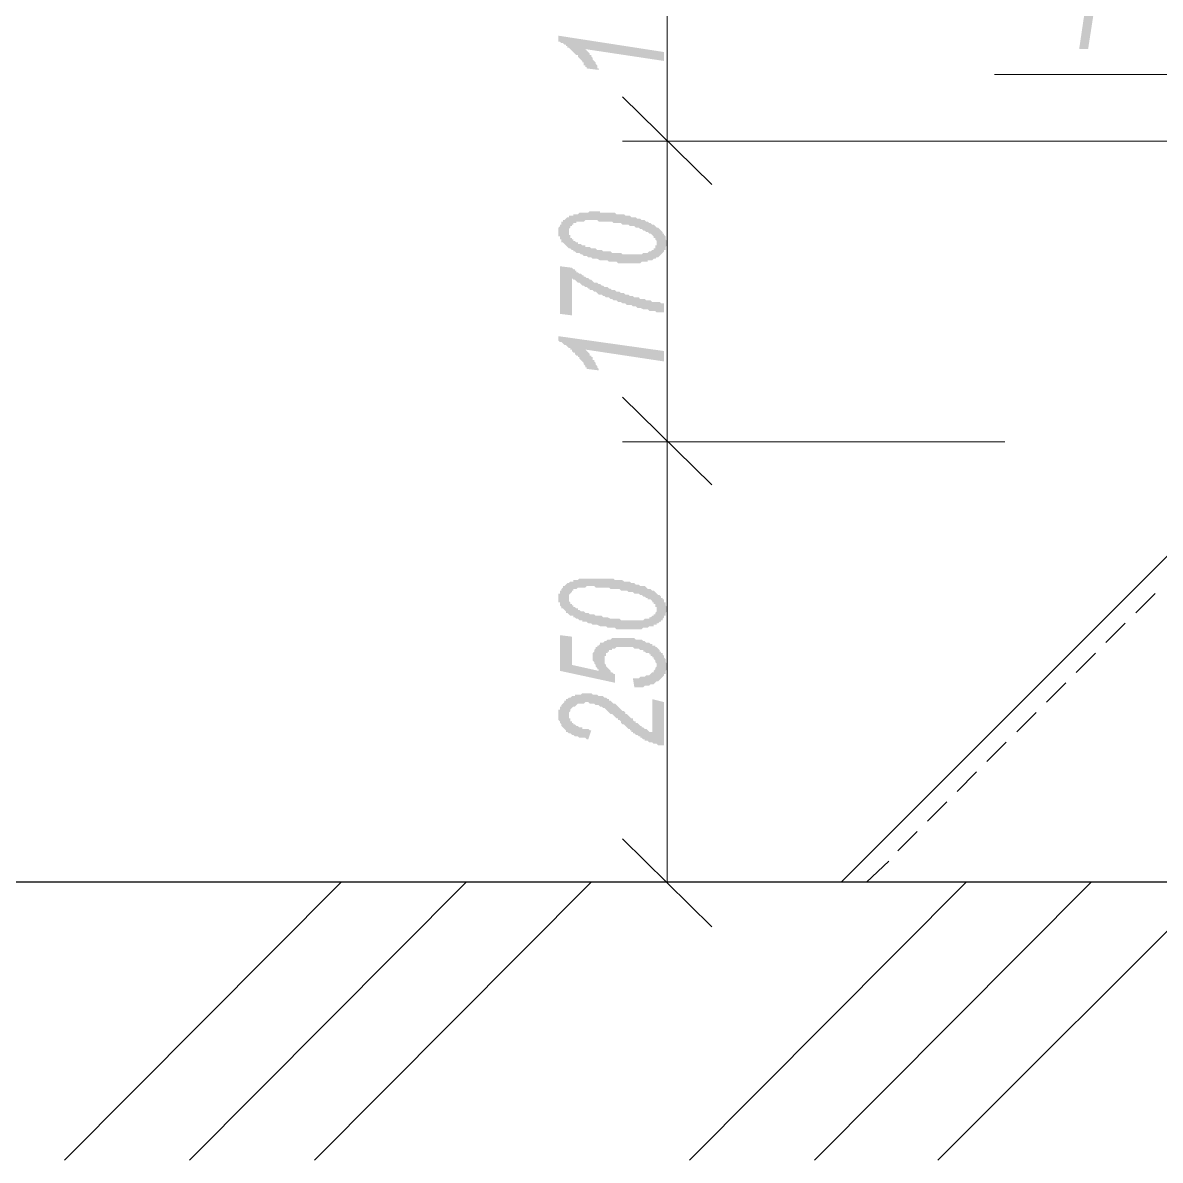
# Model space of a CAD drawing. Header units: millimetres. Extents: x 1372 to 666090, y 1285 to 31551.
# Drawn here: x 506305 to 509494, y 8132 to 11322 of the extents above; entities that cross this region are included whole.
import ezdxf

# ---------------------------------------------------------------- set-up
doc = ezdxf.new("R2010")
doc.units = ezdxf.units.MM
for name, color, linetype in [('PDF _0', 7, 'Continuous'), ('PDF _Аннотация - Текст_Ном._пера__1', 7, 'Continuous'), ('PDF _Конструктив - Стены Несущие_Ном._пера__21', 7, 'Continuous'), ('PDF _размеры', 7, 'Continuous')]:
    doc.layers.add(name, color=color, linetype=linetype)
doc.layers.add('PDF _2D - Общий_Ном._пера__2', color=9, linetype='Continuous', true_color=0x808080)
doc.layers.add('PDF _Аннотация - Общий_Ном._пера__101', color=7, linetype='Continuous', true_color=0x989898)

msp = doc.modelspace()

# ---------------------------------------------------------------- hatches: boundary and pattern name
at = {"layer": 'PDF _0', "transparency": 33554559}
for points in [[(508103, 11214.9), (507881.9, 11248.2), (507881.9, 11248.2), (507886.1, 11244.1), (507886.1, 11244.1), (507890.3, 11239.9), (507890.3, 11239.9), (507894.4, 11235.7), (507894.4, 11235.7), (507894.4, 11231.6), (507898.6, 11231.6), (507898.6, 11227.4), (507902.8, 11223.2), (507902.8, 11223.2), (507902.8, 11219), (507906.9, 11214.9), (507906.9, 11214.9), (507911.1, 11210.7), (507911.1, 11206.5), (507911.1, 11206.5), (507915.3, 11202.4), (507915.3, 11198.2), (507915.3, 11194), (507919.4, 11194), (507919.4, 11189.8), (507886.1, 11194), (507886.1, 11198.2), (507881.9, 11198.2), (507881.9, 11202.4), (507877.7, 11202.4), (507877.7, 11206.5), (507877.7, 11210.7), (507873.6, 11210.7), (507873.6, 11214.9), (507869.4, 11219), (507869.4, 11219), (507865.2, 11223.2), (507865.2, 11223.2), (507861.1, 11227.4), (507861.1, 11231.6), (507856.9, 11231.6), (507852.7, 11235.7), (507852.7, 11235.7), (507848.5, 11239.9), (507844.4, 11244.1), (507844.4, 11244.1), (507840.2, 11248.2), (507840.2, 11248.2), (507836, 11252.4), (507831.9, 11252.4), (507831.9, 11256.6), (507827.7, 11256.6), (507827.7, 11260.8), (507827.7, 11260.8), (507823.5, 11260.8), (507819.3, 11264.9), (507819.3, 11264.9), (507815.2, 11264.9), (507811, 11269.1), (507806.8, 11269.1), (507806.8, 11269.1), (507806.8, 11285.8), (508103, 11239.9)], [(508103, 10509.9), (508103, 10509.9), (508098.8, 10509.9), (508094.6, 10509.9), (508090.5, 10509.9), (508086.3, 10509.9), (508082.1, 10509.9), (508082.1, 10509.9), (508078, 10514.1), (508073.8, 10514.1), (508069.6, 10514.1), (508065.4, 10514.1), (508061.3, 10514.1), (508057.1, 10518.3), (508052.9, 10518.3), (508048.8, 10518.3), (508044.6, 10518.3), (508036.2, 10522.5), (508032.1, 10522.5), (508032.1, 10522.5), (508027.9, 10522.5), (508023.7, 10526.6), (508023.7, 10526.6), (508019.6, 10526.6), (508015.4, 10526.6), (508011.2, 10530.8), (508007, 10530.8), (508002.9, 10530.8), (507998.7, 10530.8), (507994.5, 10535), (507990.4, 10535), (507986.2, 10535), (507986.2, 10535), (507982, 10539.1), (507977.8, 10539.1), (507973.7, 10539.1), (507969.5, 10543.3), (507965.3, 10543.3), (507961.2, 10543.3), (507957, 10547.5), (507952.8, 10547.5), (507952.8, 10547.5), (507948.6, 10551.7), (507944.5, 10551.7), (507940.3, 10551.7), (507936.1, 10555.8), (507932, 10555.8), (507932, 10555.8), (507927.8, 10560), (507923.6, 10560), (507919.4, 10560), (507915.3, 10564.2), (507915.3, 10564.2), (507911.1, 10568.3), (507906.9, 10568.3), (507902.8, 10572.5), (507898.6, 10572.5), (507894.4, 10572.5), (507894.4, 10576.7), (507890.3, 10576.7), (507886.1, 10580.9), (507881.9, 10580.9), (507881.9, 10580.9), (507877.7, 10585), (507873.6, 10585), (507869.4, 10589.2), (507869.4, 10589.2), (507865.2, 10593.4), (507861.1, 10593.4), (507856.9, 10597.5), (507856.9, 10597.5), (507852.7, 10601.7), (507848.5, 10601.7), (507848.5, 10601.7), (507844.4, 10605.9), (507844.4, 10501.6), (507811, 10505.8), (507811, 10639.3), (507844.4, 10635.1), (507848.5, 10630.9), (507852.7, 10630.9), (507852.7, 10626.7), (507856.9, 10626.7), (507856.9, 10622.6), (507861.1, 10622.6), (507865.2, 10618.4), (507865.2, 10618.4), (507869.4, 10618.4), (507873.6, 10614.2), (507877.7, 10614.2), (507877.7, 10610.1), (507881.9, 10610.1), (507886.1, 10605.9), (507890.3, 10605.9), (507890.3, 10605.9), (507894.4, 10601.7), (507898.6, 10601.7), (507902.8, 10597.5), (507902.8, 10597.5), (507906.9, 10593.4), (507911.1, 10593.4), (507915.3, 10593.4), (507919.4, 10589.2), (507923.6, 10589.2), (507927.8, 10585), (507927.8, 10585), (507932, 10585), (507936.1, 10580.9), (507940.3, 10580.9), (507944.5, 10580.9), (507948.6, 10576.7), (507952.8, 10576.7), (507952.8, 10576.7), (507957, 10572.5), (507961.2, 10572.5), (507965.3, 10572.5), (507969.5, 10568.3), (507973.7, 10568.3), (507977.8, 10568.3), (507982, 10564.2), (507986.2, 10564.2), (507990.4, 10564.2), (507994.5, 10560), (507998.7, 10560), (508002.9, 10560), (508007, 10555.8), (508011.2, 10555.8), (508015.4, 10555.8), (508015.4, 10555.8), (508019.6, 10551.7), (508023.7, 10551.7), (508027.9, 10551.7), (508032.1, 10551.7), (508036.2, 10547.5), (508040.4, 10547.5), (508044.6, 10547.5), (508048.8, 10547.5), (508052.9, 10543.3), (508057.1, 10543.3), (508061.3, 10543.3), (508065.4, 10543.3), (508065.4, 10543.3), (508069.6, 10539.1), (508073.8, 10539.1), (508078, 10539.1), (508082.1, 10539.1), (508086.3, 10539.1), (508090.5, 10539.1), (508094.6, 10535), (508098.8, 10535), (508103, 10535), (508103, 10535), (508103, 10535)], [(508103, 10372.3), (507881.9, 10405.7), (507881.9, 10405.7), (507886.1, 10401.5), (507886.1, 10401.5), (507890.3, 10397.3), (507890.3, 10397.3), (507894.4, 10393.2), (507894.4, 10393.2), (507894.4, 10389), (507898.6, 10389), (507898.6, 10384.8), (507902.8, 10384.8), (507902.8, 10380.6), (507902.8, 10376.5), (507906.9, 10376.5), (507906.9, 10372.3), (507911.1, 10368.1), (507911.1, 10368.1), (507911.1, 10364), (507915.3, 10359.8), (507915.3, 10355.6), (507915.3, 10355.6), (507919.4, 10351.4), (507919.4, 10347.3), (507886.1, 10351.4), (507886.1, 10355.6), (507881.9, 10355.6), (507881.9, 10359.8), (507877.7, 10364), (507877.7, 10364), (507877.7, 10368.1), (507873.6, 10372.3), (507873.6, 10372.3), (507869.4, 10376.5), (507869.4, 10376.5), (507865.2, 10380.6), (507865.2, 10384.8), (507861.1, 10384.8), (507861.1, 10389), (507856.9, 10389), (507852.7, 10393.2), (507852.7, 10397.3), (507848.5, 10397.3), (507844.4, 10401.5), (507844.4, 10405.7), (507840.2, 10405.7), (507840.2, 10409.8), (507836, 10409.8), (507831.9, 10414), (507831.9, 10414), (507827.7, 10418.2), (507827.7, 10418.2), (507827.7, 10418.2), (507823.5, 10418.2), (507819.3, 10422.4), (507819.3, 10422.4), (507815.2, 10426.5), (507811, 10426.5), (507806.8, 10430.7), (507806.8, 10430.7), (507806.8, 10443.2), (508103, 10401.5)], [(508019.6, 9458.8), (508015.4, 9483.8), (508023.7, 9483.8), (508023.7, 9483.8), (508027.9, 9483.8), (508027.9, 9483.8), (508032.1, 9483.8), (508036.2, 9488), (508040.4, 9488), (508044.6, 9488), (508048.8, 9488), (508052.9, 9492.2), (508057.1, 9492.2), (508061.3, 9492.2), (508065.4, 9496.3), (508065.4, 9496.3), (508069.6, 9500.5), (508073.8, 9500.5), (508073.8, 9504.7), (508073.8, 9504.7), (508078, 9508.9), (508078, 9508.9), (508078, 9513), (508082.1, 9517.2), (508082.1, 9517.2), (508082.1, 9521.4), (508082.1, 9521.4), (508082.1, 9525.5), (508078, 9529.7), (508078, 9529.7), (508078, 9533.9), (508073.8, 9538.1), (508073.8, 9538.1), (508073.8, 9542.2), (508069.6, 9542.2), (508069.6, 9546.4), (508065.4, 9546.4), (508065.4, 9550.6), (508061.3, 9550.6), (508061.3, 9554.7), (508057.1, 9554.7), (508052.9, 9554.7), (508048.8, 9558.9), (508044.6, 9558.9), (508044.6, 9563.1), (508040.4, 9563.1), (508036.2, 9563.1), (508036.2, 9563.1), (508032.1, 9567.3), (508027.9, 9567.3), (508023.7, 9567.3), (508019.6, 9567.3), (508015.4, 9571.4), (508011.2, 9571.4), (508007, 9571.4), (508002.9, 9571.4), (507998.7, 9571.4), (507994.5, 9571.4), (507990.4, 9571.4), (507990.4, 9571.4), (507986.2, 9571.4), (507982, 9571.4), (507977.8, 9571.4), (507973.7, 9571.4), (507969.5, 9571.4), (507965.3, 9567.3), (507961.2, 9567.3), (507957, 9567.3), (507957, 9563.1), (507952.8, 9563.1), (507948.6, 9563.1), (507948.6, 9558.9), (507944.5, 9558.9), (507944.5, 9554.7), (507940.3, 9554.7), (507940.3, 9550.6), (507940.3, 9546.4), (507936.1, 9546.4), (507936.1, 9542.2), (507936.1, 9538.1), (507936.1, 9538.1), (507936.1, 9533.9), (507936.1, 9533.9), (507936.1, 9529.7), (507936.1, 9525.5), (507936.1, 9525.5), (507940.3, 9521.4), (507940.3, 9517.2), (507940.3, 9517.2), (507944.5, 9513), (507944.5, 9513), (507948.6, 9508.9), (507948.6, 9508.9), (507952.8, 9504.7), (507952.8, 9500.5), (507957, 9500.5), (507961.2, 9496.3), (507965.3, 9496.3), (507965.3, 9496.3), (507965.3, 9471.3), (507811, 9504.7), (507811, 9604.8), (507844.4, 9600.6), (507844.4, 9521.4), (507919.4, 9504.7), (507919.4, 9508.9), (507915.3, 9508.9), (507915.3, 9513), (507911.1, 9517.2), (507911.1, 9517.2), (507911.1, 9521.4), (507906.9, 9525.5), (507906.9, 9525.5), (507906.9, 9525.5), (507906.9, 9529.7), (507902.8, 9533.9), (507902.8, 9533.9), (507902.8, 9538.1), (507902.8, 9542.2), (507902.8, 9542.2), (507902.8, 9546.4), (507902.8, 9550.6), (507902.8, 9550.6), (507902.8, 9554.7), (507906.9, 9558.9), (507906.9, 9558.9), (507906.9, 9563.1), (507911.1, 9567.3), (507911.1, 9567.3), (507911.1, 9571.4), (507915.3, 9571.4), (507915.3, 9575.6), (507919.4, 9575.6), (507923.6, 9579.8), (507923.6, 9579.8), (507923.6, 9583.9), (507927.8, 9583.9), (507932, 9583.9), (507936.1, 9588.1), (507936.1, 9588.1), (507940.3, 9588.1), (507944.5, 9592.3), (507948.6, 9592.3), (507952.8, 9592.3), (507952.8, 9592.3), (507957, 9596.5), (507961.2, 9596.5), (507965.3, 9596.5), (507969.5, 9596.5), (507973.7, 9596.5), (507977.8, 9596.5), (507986.2, 9596.5), (507986.2, 9596.5), (507990.4, 9596.5), (507994.5, 9596.5), (507998.7, 9596.5), (508002.9, 9596.5), (508007, 9596.5), (508011.2, 9596.5), (508015.4, 9596.5), (508019.6, 9596.5), (508023.7, 9592.3), (508027.9, 9592.3), (508032.1, 9592.3), (508036.2, 9592.3), (508040.4, 9592.3), (508044.6, 9588.1), (508048.8, 9588.1), (508048.8, 9588.1), (508052.9, 9583.9), (508057.1, 9583.9), (508061.3, 9583.9), (508065.4, 9579.8), (508069.6, 9579.8), (508069.6, 9575.6), (508073.8, 9575.6), (508078, 9575.6), (508078, 9571.4), (508082.1, 9571.4), (508086.3, 9567.3), (508086.3, 9567.3), (508090.5, 9563.1), (508090.5, 9558.9), (508094.6, 9558.9), (508094.6, 9554.7), (508098.8, 9554.7), (508098.8, 9550.6), (508103, 9546.4), (508103, 9546.4), (508103, 9542.2), (508107.2, 9538.1), (508107.2, 9538.1), (508107.2, 9533.9), (508107.2, 9529.7), (508107.2, 9529.7), (508111.3, 9525.5), (508111.3, 9521.4), (508111.3, 9521.4), (508111.3, 9517.2), (508111.3, 9517.2), (508111.3, 9513), (508111.3, 9508.9), (508107.2, 9504.7), (508107.2, 9504.7), (508107.2, 9500.5), (508107.2, 9496.3), (508103, 9496.3), (508103, 9492.2), (508103, 9492.2), (508098.8, 9488), (508098.8, 9488), (508094.6, 9483.8), (508094.6, 9483.8), (508090.5, 9479.7), (508090.5, 9479.7), (508086.3, 9475.5), (508082.1, 9475.5), (508078, 9471.3), (508078, 9471.3), (508073.8, 9467.2), (508069.6, 9467.2), (508065.4, 9467.2), (508061.3, 9463), (508057.1, 9463), (508052.9, 9463), (508052.9, 9463), (508048.8, 9463), (508044.6, 9458.8), (508040.4, 9458.8), (508036.2, 9458.8), (508032.1, 9458.8), (508027.9, 9458.8), (508027.9, 9458.8), (508023.7, 9458.8), (508019.6, 9458.8)], [(508103, 9296.1), (508098.8, 9296.1), (508094.6, 9296.1), (508090.5, 9296.1), (508086.3, 9296.1), (508082.1, 9300.3), (508078, 9300.3), (508078, 9300.3), (508073.8, 9300.3), (508069.6, 9304.5), (508065.4, 9304.5), (508061.3, 9304.5), (508061.3, 9304.5), (508057.1, 9308.6), (508052.9, 9308.6), (508048.8, 9308.6), (508048.8, 9312.8), (508044.6, 9312.8), (508040.4, 9317), (508036.2, 9317), (508036.2, 9321.2), (508032.1, 9321.2), (508027.9, 9325.3), (508027.9, 9325.3), (508023.7, 9325.3), (508023.7, 9325.3), (508019.6, 9329.5), (508019.6, 9329.5), (508015.4, 9329.5), (508015.4, 9333.7), (508011.2, 9333.7), (508011.2, 9337.8), (508007, 9337.8), (508007, 9342), (508002.9, 9342), (507998.7, 9346.2), (507998.7, 9346.2), (507994.5, 9350.4), (507990.4, 9354.5), (507986.2, 9354.5), (507982, 9358.7), (507982, 9362.9), (507977.8, 9367), (507973.7, 9367), (507973.7, 9371.2), (507969.5, 9371.2), (507965.3, 9375.4), (507961.2, 9379.6), (507961.2, 9379.6), (507957, 9383.7), (507952.8, 9383.7), (507948.6, 9387.9), (507948.6, 9387.9), (507944.5, 9392.1), (507944.5, 9392.1), (507940.3, 9396.2), (507940.3, 9396.2), (507940.3, 9396.2), (507936.1, 9400.4), (507932, 9400.4), (507927.8, 9404.6), (507923.6, 9404.6), (507923.6, 9404.6), (507919.4, 9408.8), (507915.3, 9408.8), (507911.1, 9408.8), (507906.9, 9412.9), (507906.9, 9412.9), (507902.8, 9412.9), (507898.6, 9412.9), (507894.4, 9412.9), (507890.3, 9417.1), (507886.1, 9417.1), (507886.1, 9417.1), (507881.9, 9417.1), (507877.7, 9412.9), (507873.6, 9412.9), (507869.4, 9412.9), (507865.2, 9412.9), (507861.1, 9412.9), (507856.9, 9408.8), (507856.9, 9408.8), (507852.7, 9404.6), (507848.5, 9404.6), (507848.5, 9404.6), (507844.4, 9400.4), (507844.4, 9400.4), (507840.2, 9396.2), (507840.2, 9392.1), (507840.2, 9392.1), (507836, 9387.9), (507836, 9383.7), (507836, 9383.7), (507836, 9379.6), (507836, 9379.6), (507836, 9375.4), (507836, 9371.2), (507840.2, 9371.2), (507840.2, 9367), (507840.2, 9362.9), (507844.4, 9362.9), (507844.4, 9358.7), (507848.5, 9358.7), (507848.5, 9354.5), (507852.7, 9354.5), (507856.9, 9350.4), (507856.9, 9350.4), (507861.1, 9350.4), (507865.2, 9346.2), (507869.4, 9346.2), (507873.6, 9346.2), (507873.6, 9342), (507877.7, 9342), (507881.9, 9342), (507890.3, 9342), (507894.4, 9337.8), (507898.6, 9337.8), (507890.3, 9312.8), (507886.1, 9312.8), (507881.9, 9317), (507877.7, 9317), (507873.6, 9317), (507869.4, 9317), (507865.2, 9317), (507861.1, 9321.2), (507861.1, 9321.2), (507856.9, 9321.2), (507852.7, 9321.2), (507848.5, 9325.3), (507844.4, 9325.3), (507844.4, 9325.3), (507840.2, 9329.5), (507836, 9329.5), (507831.9, 9333.7), (507831.9, 9333.7), (507827.7, 9333.7), (507827.7, 9337.8), (507823.5, 9342), (507823.5, 9342), (507819.3, 9346.2), (507819.3, 9346.2), (507815.2, 9350.4), (507815.2, 9350.4), (507815.2, 9354.5), (507811, 9358.7), (507811, 9358.7), (507811, 9362.9), (507806.8, 9367), (507806.8, 9367), (507806.8, 9371.2), (507806.8, 9375.4), (507806.8, 9375.4), (507806.8, 9379.6), (507806.8, 9383.7), (507806.8, 9387.9), (507806.8, 9387.9), (507806.8, 9392.1), (507806.8, 9396.2), (507811, 9396.2), (507811, 9400.4), (507811, 9404.6), (507815.2, 9404.6), (507815.2, 9408.8), (507815.2, 9408.8), (507819.3, 9412.9), (507819.3, 9412.9), (507823.5, 9417.1), (507823.5, 9421.3), (507827.7, 9421.3), (507827.7, 9425.4), (507831.9, 9425.4), (507836, 9429.6), (507836, 9429.6), (507840.2, 9429.6), (507844.4, 9433.8), (507848.5, 9433.8), (507852.7, 9433.8), (507852.7, 9438), (507856.9, 9438), (507861.1, 9438), (507865.2, 9438), (507869.4, 9438), (507873.6, 9442.1), (507877.7, 9442.1), (507881.9, 9442.1), (507886.1, 9442.1), (507886.1, 9442.1), (507890.3, 9442.1), (507894.4, 9442.1), (507898.6, 9442.1), (507902.8, 9438), (507906.9, 9438), (507911.1, 9438), (507911.1, 9438), (507915.3, 9438), (507919.4, 9433.8), (507923.6, 9433.8), (507927.8, 9433.8), (507932, 9433.8), (507936.1, 9429.6), (507940.3, 9429.6), (507944.5, 9425.4), (507944.5, 9425.4), (507944.5, 9425.4), (507944.5, 9425.4), (507948.6, 9425.4), (507948.6, 9421.3), (507952.8, 9421.3), (507952.8, 9421.3), (507957, 9417.1), (507957, 9417.1), (507961.2, 9412.9), (507961.2, 9412.9), (507965.3, 9412.9), (507969.5, 9408.8), (507969.5, 9408.8), (507973.7, 9404.6), (507977.8, 9400.4), (507977.8, 9400.4), (507982, 9396.2), (507986.2, 9392.1), (507990.4, 9392.1), (507994.5, 9387.9), (507994.5, 9383.7), (507998.7, 9383.7), (508002.9, 9379.6), (508007, 9375.4), (508011.2, 9371.2), (508015.4, 9371.2), (508015.4, 9367), (508019.6, 9362.9), (508023.7, 9362.9), (508023.7, 9358.7), (508027.9, 9358.7), (508032.1, 9354.5), (508032.1, 9354.5), (508036.2, 9350.4), (508040.4, 9350.4), (508040.4, 9346.2), (508044.6, 9346.2), (508044.6, 9346.2), (508048.8, 9342), (508052.9, 9342), (508057.1, 9337.8), (508057.1, 9337.8), (508061.3, 9333.7), (508065.4, 9333.7), (508069.6, 9333.7), (508069.6, 9329.5), (508069.6, 9425.4), (508103, 9417.1)]]:
    msp.add_hatch(color=256, dxfattribs=at).paths.add_polyline_path(points)
h = msp.add_hatch(color=256, dxfattribs=at)
h.paths.add_polyline_path([(508007, 10647.6), (508002.9, 10647.6), (507998.7, 10647.6), (507994.5, 10647.6), (507990.4, 10647.6), (507986.2, 10647.6), (507982, 10647.6), (507977.8, 10647.6), (507973.7, 10647.6), (507969.5, 10651.8), (507965.3, 10651.8), (507961.2, 10651.8), (507957, 10651.8), (507952.8, 10651.8), (507952.8, 10651.8), (507948.6, 10651.8), (507944.5, 10655.9), (507940.3, 10655.9), (507936.1, 10655.9), (507932, 10655.9), (507927.8, 10655.9), (507923.6, 10655.9), (507915.3, 10660.1), (507911.1, 10660.1), (507906.9, 10660.1), (507902.8, 10660.1), (507898.6, 10664.3), (507894.4, 10664.3), (507894.4, 10664.3), (507890.3, 10664.3), (507886.1, 10668.4), (507881.9, 10668.4), (507877.7, 10668.4), (507873.6, 10672.6), (507873.6, 10672.6), (507869.4, 10672.6), (507869.4, 10672.6), (507865.2, 10676.8), (507861.1, 10676.8), (507856.9, 10676.8), (507852.7, 10681), (507848.5, 10681), (507848.5, 10685.1), (507844.4, 10685.1), (507840.2, 10689.3), (507836, 10689.3), (507836, 10689.3), (507831.9, 10693.5), (507831.9, 10693.5), (507827.7, 10697.6), (507827.7, 10697.6), (507823.5, 10701.8), (507823.5, 10701.8), (507819.3, 10706), (507815.2, 10706), (507815.2, 10710.2), (507815.2, 10714.3), (507811, 10714.3), (507811, 10718.5), (507811, 10718.5), (507811, 10722.7), (507806.8, 10722.7), (507806.8, 10726.8), (507806.8, 10731), (507806.8, 10735.2), (507806.8, 10735.2), (507806.8, 10739.4), (507806.8, 10743.5), (507806.8, 10743.5), (507806.8, 10747.7), (507811, 10751.9), (507811, 10751.9), (507811, 10756), (507815.2, 10756), (507815.2, 10760.2), (507815.2, 10764.4), (507819.3, 10764.4), (507819.3, 10768.6), (507823.5, 10768.6), (507827.7, 10772.7), (507827.7, 10772.7), (507831.9, 10776.9), (507836, 10776.9), (507836, 10781.1), (507840.2, 10781.1), (507844.4, 10781.1), (507848.5, 10781.1), (507848.5, 10785.2), (507852.7, 10785.2), (507856.9, 10785.2), (507861.1, 10785.2), (507865.2, 10789.4), (507869.4, 10789.4), (507873.6, 10789.4), (507877.7, 10789.4), (507881.9, 10789.4), (507886.1, 10789.4), (507890.3, 10789.4), (507894.4, 10793.6), (507898.6, 10793.6), (507902.8, 10793.6), (507906.9, 10793.6), (507911.1, 10793.6), (507915.3, 10793.6), (507919.4, 10793.6), (507923.6, 10793.6), (507923.6, 10789.4), (507927.8, 10789.4), (507932, 10789.4), (507936.1, 10789.4), (507940.3, 10789.4), (507944.5, 10789.4), (507948.6, 10789.4), (507952.8, 10789.4), (507957, 10789.4), (507961.2, 10789.4), (507965.3, 10789.4), (507969.5, 10785.2), (507973.7, 10785.2), (507977.8, 10785.2), (507982, 10785.2), (507986.2, 10785.2), (507990.4, 10785.2), (507994.5, 10781.1), (507998.7, 10781.1), (508002.9, 10781.1), (508002.9, 10781.1), (508007, 10781.1), (508011.2, 10776.9), (508015.4, 10776.9), (508019.6, 10776.9), (508023.7, 10776.9), (508027.9, 10772.7), (508032.1, 10772.7), (508036.2, 10772.7), (508040.4, 10768.6), (508044.6, 10768.6), (508048.8, 10768.6), (508052.9, 10764.4), (508052.9, 10764.4), (508057.1, 10764.4), (508061.3, 10760.2), (508065.4, 10760.2), (508069.6, 10756), (508069.6, 10756), (508073.8, 10756), (508078, 10751.9), (508078, 10751.9), (508082.1, 10747.7), (508082.1, 10747.7), (508086.3, 10747.7), (508090.5, 10743.5), (508090.5, 10743.5), (508094.6, 10739.4), (508094.6, 10739.4), (508098.8, 10735.2), (508098.8, 10731), (508103, 10731), (508103, 10726.8), (508103, 10726.8), (508107.2, 10722.7), (508107.2, 10718.5), (508107.2, 10718.5), (508107.2, 10714.3), (508111.3, 10710.2), (508111.3, 10710.2), (508111.3, 10706), (508111.3, 10701.8), (508111.3, 10701.8), (508111.3, 10697.6), (508107.2, 10693.5), (508107.2, 10693.5), (508107.2, 10689.3), (508107.2, 10685.1), (508103, 10685.1), (508103, 10681), (508103, 10681), (508098.8, 10676.8), (508098.8, 10676.8), (508094.6, 10672.6), (508094.6, 10672.6), (508090.5, 10668.4), (508086.3, 10664.3), (508082.1, 10664.3), (508082.1, 10664.3), (508078, 10660.1), (508073.8, 10660.1), (508073.8, 10660.1), (508069.6, 10655.9), (508065.4, 10655.9), (508061.3, 10655.9), (508057.1, 10655.9), (508057.1, 10651.8), (508052.9, 10651.8), (508048.8, 10651.8), (508044.6, 10651.8), (508040.4, 10651.8), (508036.2, 10647.6), (508032.1, 10647.6), (508027.9, 10647.6), (508023.7, 10647.6), (508019.6, 10647.6), (508011.2, 10647.6), (508007, 10647.6), (508007, 10647.6)], flags=0)
h.paths.add_polyline_path([(508015.4, 10672.6), (508023.7, 10672.6), (508027.9, 10672.6), (508032.1, 10672.6), (508036.2, 10672.6), (508040.4, 10672.6), (508044.6, 10676.8), (508048.8, 10676.8), (508052.9, 10676.8), (508052.9, 10676.8), (508057.1, 10676.8), (508061.3, 10681), (508061.3, 10681), (508065.4, 10681), (508069.6, 10685.1), (508073.8, 10685.1), (508073.8, 10689.3), (508078, 10689.3), (508078, 10693.5), (508078, 10697.6), (508082.1, 10697.6), (508082.1, 10701.8), (508082.1, 10706), (508082.1, 10706), (508082.1, 10706), (508082.1, 10710.2), (508078, 10714.3), (508078, 10714.3), (508078, 10718.5), (508073.8, 10718.5), (508073.8, 10722.7), (508069.6, 10726.8), (508069.6, 10726.8), (508065.4, 10731), (508061.3, 10731), (508061.3, 10731), (508057.1, 10735.2), (508057.1, 10735.2), (508052.9, 10735.2), (508048.8, 10739.4), (508048.8, 10739.4), (508044.6, 10739.4), (508040.4, 10743.5), (508036.2, 10743.5), (508036.2, 10743.5), (508032.1, 10747.7), (508027.9, 10747.7), (508023.7, 10747.7), (508019.6, 10751.9), (508015.4, 10751.9), (508011.2, 10751.9), (508007, 10751.9), (508002.9, 10756), (507998.7, 10756), (507994.5, 10756), (507990.4, 10756), (507986.2, 10756), (507982, 10760.2), (507977.8, 10760.2), (507973.7, 10760.2), (507969.5, 10760.2), (507961.2, 10760.2), (507957, 10764.4), (507952.8, 10764.4), (507948.6, 10764.4), (507944.5, 10764.4), (507940.3, 10764.4), (507936.1, 10764.4), (507932, 10764.4), (507927.8, 10764.4), (507923.6, 10764.4), (507919.4, 10764.4), (507915.3, 10768.6), (507915.3, 10768.6), (507911.1, 10768.6), (507906.9, 10768.6), (507902.8, 10768.6), (507898.6, 10768.6), (507898.6, 10768.6), (507890.3, 10768.6), (507886.1, 10768.6), (507881.9, 10768.6), (507877.7, 10764.4), (507873.6, 10764.4), (507869.4, 10764.4), (507865.2, 10764.4), (507861.1, 10764.4), (507856.9, 10764.4), (507856.9, 10760.2), (507852.7, 10760.2), (507848.5, 10760.2), (507848.5, 10756), (507844.4, 10756), (507844.4, 10751.9), (507840.2, 10751.9), (507840.2, 10747.7), (507836, 10743.5), (507836, 10743.5), (507836, 10739.4), (507836, 10735.2), (507836, 10735.2), (507836, 10735.2), (507836, 10731), (507836, 10726.8), (507840.2, 10726.8), (507840.2, 10722.7), (507840.2, 10718.5), (507844.4, 10718.5), (507844.4, 10714.3), (507848.5, 10714.3), (507848.5, 10710.2), (507852.7, 10710.2), (507856.9, 10706), (507861.1, 10706), (507861.1, 10701.8), (507865.2, 10701.8), (507869.4, 10701.8), (507873.6, 10697.6), (507873.6, 10697.6), (507877.7, 10697.6), (507881.9, 10697.6), (507881.9, 10693.5), (507886.1, 10693.5), (507890.3, 10693.5), (507894.4, 10693.5), (507898.6, 10689.3), (507902.8, 10689.3), (507906.9, 10689.3), (507911.1, 10689.3), (507915.3, 10685.1), (507919.4, 10685.1), (507923.6, 10685.1), (507927.8, 10685.1), (507932, 10681), (507936.1, 10681), (507940.3, 10681), (507944.5, 10681), (507952.8, 10681), (507957, 10676.8), (507961.2, 10676.8), (507965.3, 10676.8), (507969.5, 10676.8), (507973.7, 10676.8), (507977.8, 10676.8), (507982, 10676.8), (507986.2, 10672.6), (507990.4, 10672.6), (507994.5, 10672.6), (507998.7, 10672.6), (508002.9, 10672.6), (508007, 10672.6), (508011.2, 10672.6), (508011.2, 10672.6), (508015.4, 10672.6), (508015.4, 10672.6)], flags=0)
h = msp.add_hatch(color=256, dxfattribs=at)
h.paths.add_polyline_path([(508007, 9621.5), (508002.9, 9621.5), (507998.7, 9621.5), (507994.5, 9621.5), (507990.4, 9621.5), (507986.2, 9621.5), (507982, 9621.5), (507977.8, 9621.5), (507973.7, 9621.5), (507969.5, 9621.5), (507965.3, 9625.7), (507961.2, 9625.7), (507957, 9625.7), (507952.8, 9625.7), (507952.8, 9625.7), (507948.6, 9625.7), (507944.5, 9625.7), (507940.3, 9629.8), (507936.1, 9629.8), (507932, 9629.8), (507927.8, 9629.8), (507923.6, 9629.8), (507915.3, 9634), (507911.1, 9634), (507906.9, 9634), (507902.8, 9634), (507898.6, 9638.2), (507894.4, 9638.2), (507894.4, 9638.2), (507890.3, 9638.2), (507886.1, 9642.3), (507881.9, 9642.3), (507877.7, 9642.3), (507873.6, 9642.3), (507873.6, 9646.5), (507869.4, 9646.5), (507869.4, 9646.5), (507865.2, 9646.5), (507861.1, 9650.7), (507856.9, 9650.7), (507852.7, 9654.9), (507848.5, 9654.9), (507848.5, 9659), (507844.4, 9659), (507840.2, 9659), (507836, 9663.2), (507836, 9663.2), (507831.9, 9667.4), (507831.9, 9667.4), (507827.7, 9667.4), (507827.7, 9671.5), (507823.5, 9675.7), (507823.5, 9675.7), (507819.3, 9679.9), (507815.2, 9679.9), (507815.2, 9684.1), (507815.2, 9684.1), (507811, 9688.2), (507811, 9688.2), (507811, 9692.4), (507811, 9696.6), (507806.8, 9696.6), (507806.8, 9700.7), (507806.8, 9704.9), (507806.8, 9704.9), (507806.8, 9709.1), (507806.8, 9713.2), (507806.8, 9713.2), (507806.8, 9717.4), (507806.8, 9721.6), (507811, 9721.6), (507811, 9725.8), (507811, 9729.9), (507815.2, 9729.9), (507815.2, 9734.1), (507815.2, 9734.1), (507819.3, 9738.3), (507819.3, 9742.4), (507823.5, 9742.4), (507827.7, 9746.6), (507827.7, 9746.6), (507831.9, 9750.8), (507836, 9750.8), (507836, 9750.8), (507840.2, 9755), (507844.4, 9755), (507848.5, 9755), (507848.5, 9759.1), (507852.7, 9759.1), (507856.9, 9759.1), (507861.1, 9759.1), (507865.2, 9763.3), (507869.4, 9763.3), (507873.6, 9763.3), (507877.7, 9763.3), (507881.9, 9763.3), (507886.1, 9763.3), (507890.3, 9763.3), (507894.4, 9763.3), (507898.6, 9763.3), (507902.8, 9763.3), (507906.9, 9763.3), (507911.1, 9763.3), (507915.3, 9763.3), (507919.4, 9763.3), (507923.6, 9763.3), (507923.6, 9763.3), (507927.8, 9763.3), (507932, 9763.3), (507936.1, 9763.3), (507940.3, 9763.3), (507944.5, 9763.3), (507948.6, 9763.3), (507952.8, 9763.3), (507957, 9763.3), (507961.2, 9763.3), (507965.3, 9759.1), (507969.5, 9759.1), (507973.7, 9759.1), (507977.8, 9759.1), (507982, 9759.1), (507986.2, 9759.1), (507990.4, 9755), (507994.5, 9755), (507998.7, 9755), (508002.9, 9755), (508002.9, 9755), (508007, 9755), (508011.2, 9750.8), (508015.4, 9750.8), (508019.6, 9750.8), (508023.7, 9746.6), (508027.9, 9746.6), (508032.1, 9746.6), (508036.2, 9742.4), (508040.4, 9742.4), (508044.6, 9742.4), (508048.8, 9742.4), (508052.9, 9738.3), (508052.9, 9738.3), (508057.1, 9734.1), (508061.3, 9734.1), (508065.4, 9734.1), (508069.6, 9729.9), (508069.6, 9729.9), (508073.8, 9729.9), (508078, 9725.8), (508078, 9725.8), (508082.1, 9721.6), (508082.1, 9721.6), (508086.3, 9717.4), (508090.5, 9717.4), (508090.5, 9717.4), (508094.6, 9713.2), (508094.6, 9709.1), (508098.8, 9709.1), (508098.8, 9704.9), (508103, 9704.9), (508103, 9700.7), (508103, 9696.6), (508107.2, 9696.6), (508107.2, 9692.4), (508107.2, 9688.2), (508107.2, 9688.2), (508111.3, 9684.1), (508111.3, 9679.9), (508111.3, 9679.9), (508111.3, 9675.7), (508111.3, 9675.7), (508111.3, 9671.5), (508107.2, 9667.4), (508107.2, 9667.4), (508107.2, 9663.2), (508107.2, 9659), (508103, 9659), (508103, 9654.9), (508103, 9654.9), (508098.8, 9650.7), (508098.8, 9646.5), (508094.6, 9646.5), (508094.6, 9642.3), (508090.5, 9642.3), (508086.3, 9638.2), (508082.1, 9638.2), (508082.1, 9634), (508078, 9634), (508073.8, 9634), (508073.8, 9629.8), (508069.6, 9629.8), (508065.4, 9629.8), (508061.3, 9629.8), (508057.1, 9625.7), (508057.1, 9625.7), (508052.9, 9625.7), (508048.8, 9625.7), (508044.6, 9625.7), (508040.4, 9621.5), (508036.2, 9621.5), (508032.1, 9621.5), (508027.9, 9621.5), (508023.7, 9621.5), (508019.6, 9621.5), (508011.2, 9621.5), (508007, 9621.5), (508007, 9621.5)], flags=0)
h.paths.add_polyline_path([(508015.4, 9646.5), (508023.7, 9646.5), (508027.9, 9646.5), (508032.1, 9646.5), (508036.2, 9646.5), (508040.4, 9646.5), (508044.6, 9646.5), (508048.8, 9650.7), (508052.9, 9650.7), (508052.9, 9650.7), (508057.1, 9650.7), (508061.3, 9650.7), (508061.3, 9654.9), (508065.4, 9654.9), (508069.6, 9659), (508073.8, 9659), (508073.8, 9663.2), (508078, 9663.2), (508078, 9667.4), (508078, 9667.4), (508082.1, 9671.5), (508082.1, 9675.7), (508082.1, 9675.7), (508082.1, 9679.9), (508082.1, 9679.9), (508082.1, 9684.1), (508078, 9684.1), (508078, 9688.2), (508078, 9692.4), (508073.8, 9692.4), (508073.8, 9696.6), (508069.6, 9696.6), (508069.6, 9700.7), (508065.4, 9704.9), (508061.3, 9704.9), (508061.3, 9704.9), (508057.1, 9704.9), (508057.1, 9709.1), (508052.9, 9709.1), (508048.8, 9713.2), (508048.8, 9713.2), (508044.6, 9713.2), (508040.4, 9717.4), (508036.2, 9717.4), (508036.2, 9717.4), (508032.1, 9721.6), (508027.9, 9721.6), (508023.7, 9721.6), (508019.6, 9721.6), (508015.4, 9725.8), (508011.2, 9725.8), (508007, 9725.8), (508002.9, 9725.8), (507998.7, 9729.9), (507994.5, 9729.9), (507990.4, 9729.9), (507986.2, 9729.9), (507982, 9729.9), (507977.8, 9734.1), (507973.7, 9734.1), (507969.5, 9734.1), (507961.2, 9734.1), (507957, 9734.1), (507952.8, 9734.1), (507948.6, 9738.3), (507944.5, 9738.3), (507940.3, 9738.3), (507936.1, 9738.3), (507932, 9738.3), (507927.8, 9738.3), (507923.6, 9738.3), (507919.4, 9738.3), (507915.3, 9738.3), (507915.3, 9738.3), (507911.1, 9738.3), (507906.9, 9742.4), (507902.8, 9742.4), (507898.6, 9742.4), (507898.6, 9742.4), (507890.3, 9742.4), (507886.1, 9742.4), (507881.9, 9738.3), (507877.7, 9738.3), (507873.6, 9738.3), (507869.4, 9738.3), (507865.2, 9738.3), (507861.1, 9738.3), (507856.9, 9734.1), (507856.9, 9734.1), (507852.7, 9734.1), (507848.5, 9734.1), (507848.5, 9729.9), (507844.4, 9729.9), (507844.4, 9725.8), (507840.2, 9721.6), (507840.2, 9721.6), (507836, 9717.4), (507836, 9717.4), (507836, 9713.2), (507836, 9709.1), (507836, 9709.1), (507836, 9704.9), (507836, 9704.9), (507836, 9700.7), (507840.2, 9696.6), (507840.2, 9696.6), (507840.2, 9692.4), (507844.4, 9692.4), (507844.4, 9688.2), (507848.5, 9688.2), (507848.5, 9684.1), (507852.7, 9684.1), (507856.9, 9679.9), (507861.1, 9679.9), (507861.1, 9675.7), (507865.2, 9675.7), (507869.4, 9671.5), (507873.6, 9671.5), (507873.6, 9671.5), (507877.7, 9671.5), (507881.9, 9667.4), (507881.9, 9667.4), (507886.1, 9667.4), (507890.3, 9667.4), (507894.4, 9663.2), (507898.6, 9663.2), (507902.8, 9663.2), (507906.9, 9663.2), (507911.1, 9659), (507915.3, 9659), (507919.4, 9659), (507923.6, 9659), (507927.8, 9659), (507932, 9654.9), (507936.1, 9654.9), (507940.3, 9654.9), (507944.5, 9654.9), (507952.8, 9650.7), (507957, 9650.7), (507961.2, 9650.7), (507965.3, 9650.7), (507969.5, 9650.7), (507973.7, 9650.7), (507977.8, 9650.7), (507982, 9646.5), (507986.2, 9646.5), (507990.4, 9646.5), (507994.5, 9646.5), (507998.7, 9646.5), (508002.9, 9646.5), (508007, 9646.5), (508011.2, 9646.5), (508011.2, 9646.5), (508015.4, 9646.5), (508015.4, 9646.5)], flags=0)
at = {"layer": 'PDF _Аннотация - Текст_Ном._пера__1', "transparency": 33554559}
msp.add_hatch(color=256, dxfattribs=at).paths.add_polyline_path([(509266.7, 11248.2), (509300.1, 11473.5), (509300.1, 11469.3), (509295.9, 11469.3), (509295.9, 11465.1), (509291.8, 11465.1), (509291.8, 11461), (509287.6, 11461), (509287.6, 11456.8), (509283.4, 11456.8), (509283.4, 11456.8), (509279.3, 11452.6), (509275.1, 11452.6), (509275.1, 11448.5), (509270.9, 11448.5), (509266.7, 11448.5), (509266.7, 11444.3), (509262.6, 11444.3), (509258.4, 11440.1), (509258.4, 11440.1), (509254.2, 11440.1), (509250.1, 11435.9), (509245.9, 11435.9), (509245.9, 11435.9), (509241.7, 11435.9), (509245.9, 11469.3), (509250.1, 11469.3), (509250.1, 11469.3), (509254.2, 11473.5), (509254.2, 11473.5), (509258.4, 11473.5), (509262.6, 11477.7), (509262.6, 11477.7), (509266.7, 11481.8), (509266.7, 11481.8), (509270.9, 11486), (509275.1, 11486), (509275.1, 11490.2), (509279.3, 11490.2), (509283.4, 11494.3), (509283.4, 11494.3), (509287.6, 11498.5), (509287.6, 11502.7), (509291.8, 11502.7), (509295.9, 11506.9), (509295.9, 11511), (509300.1, 11511), (509300.1, 11515.2), (509304.3, 11515.2), (509304.3, 11519.4), (509308.5, 11523.5), (509308.5, 11523.5), (509312.6, 11527.7), (509312.6, 11527.7), (509312.6, 11527.7), (509316.8, 11531.9), (509316.8, 11536.1), (509316.8, 11540.2), (509321, 11544.4), (509321, 11544.4), (509321, 11544.4), (509337.7, 11544.4), (509291.8, 11248.2)])

# ---------------------------------------------------------------- linework, layer by layer
at = {"layer": 'PDF _0', "lineweight": 9}
for points in [[(508111.3, 12674.8), (508111.3, 11832.2), (508111.3, 10989.6), (508111.3, 10147.1), (508111.3, 8912.4)], [(509058.2, 10989.6), (507986.2, 10989.6), (509996.7, 10989.6)], [(509058.2, 10147.1), (507986.2, 10147.1), (508749.5, 10147.1)], [(507986.2, 9033.3), (508236.5, 8787.2)], [(508536.8, 8912.4), (507986.2, 8912.4)]]:
    msp.add_lwpolyline(points, dxfattribs=at)
for points in [[(507986.2, 11114.8), (508236.5, 10868.7)], [(507986.2, 10272.2), (508236.5, 10026.1)]]:
    msp.add_lwpolyline(points, close=True, dxfattribs=at)
at = {"layer": 'PDF _2D - Общий_Ном._пера__2', "lineweight": 20}
for points in [[(506422, 8132.4), (507197.8, 8912.4)], [(506772.4, 8132.4), (507548.2, 8912.4)], [(507122.8, 8132.4), (507898.6, 8912.4)], [(508173.9, 8132.4), (508949.7, 8912.4)], [(508524.3, 8132.4), (509300.1, 8912.4)], [(508870.5, 8132.4), (509650.5, 8912.4)]]:
    msp.add_lwpolyline(points, dxfattribs=at)
at = {"layer": 'PDF _Аннотация - Общий_Ном._пера__101', "lineweight": 30}
msp.add_lwpolyline([(510434.7, 8912.4), (504615.9, 8912.4)], dxfattribs=at)
at = {"layer": 'PDF _Конструктив - Стены Несущие_Ном._пера__21', "lineweight": 30}
for points in [[(508599.4, 8912.4), (509587.9, 9901)], [(509425.2, 9667.4), (509479.5, 9721.6)], [(509341.8, 9583.9), (509396, 9638.2)], [(509258.4, 9500.5), (509312.6, 9554.7)], [(509175, 9417.1), (509229.2, 9471.3)], [(509091.6, 9333.7), (509145.8, 9387.9)], [(509008.1, 9250.2), (509062.4, 9304.5)], [(508924.7, 9166.8), (508978.9, 9221.1)], [(508841.3, 9083.4), (508895.5, 9137.6)], [(508757.9, 9000), (508812.1, 9054.2)], [(508670.3, 8912.4), (508732.8, 8970.8)]]:
    msp.add_lwpolyline(points, dxfattribs=at)
at = {"layer": 'PDF _размеры', "lineweight": 9}
msp.add_lwpolyline([(509517, 11177.3), (509029, 11177.3)], dxfattribs=at)

doc.saveas('drawing.dxf')
